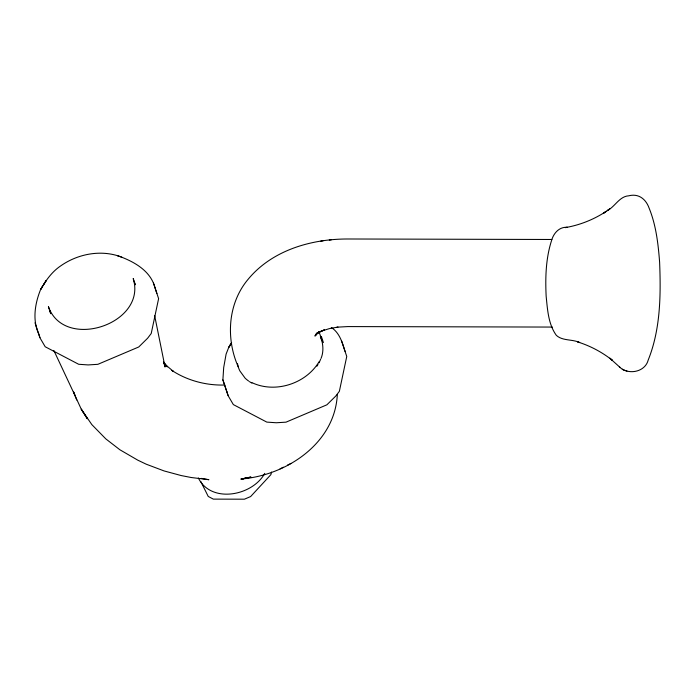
<?xml version="1.0" encoding="UTF-8"?>
<svg xmlns="http://www.w3.org/2000/svg" width="695" height="695" viewBox="0 0 695 695"><rect width="100%" height="100%" fill="white"/><g stroke="black" fill="none" stroke-linecap="round" stroke-linejoin="round"><path stroke-width="1.04" d="M226.735 391.476L222.895 379.852L223.686 367.586L226.11 354.068L228.664 347.587L231.557 342.861M337.327 394.499C334.938 443.41 286.47 475.406 241.182 479.011M271.571 472.035L270.868 474.659L250.626 496.56L244.405 499.192L213.33 499.123L208.239 496.456L200.829 481.592M321.029 358.438C324.713 349.681 322.341 340.072 318.892 331.671M319.04 362.825L320.63 359.315M316.781 333.357L315.982 334.999L317.546 332.418L314.922 336.085L316.929 333.591M38.599 333.643C32.3 319.83 35.002 303.446 40.519 289.754C45.688 280.589 51.89 271.771 60.769 265.838C77.041 254.457 98.577 249.879 117.768 255.76M231.626 342.765L228.916 347.153L230.514 344.633L230.132 345.224M43.941 284.168L46.183 280.554L40.779 289.311L42.369 286.8L41.995 287.391M319.04 361.782C305.887 383.849 274.82 393.804 251.555 382.45M316.911 366.213L317.98 364.519M264.778 473.338C252.415 495.987 211.054 503.892 198.336 477.96M317.693 332.809L315.382 335.051L319.187 332.054L315.973 334.252L321.325 331.185L318.197 332.54L324.539 329.795L321.655 331.046L329.23 328.657L337.979 327.058M280.085 468.83L283.386 467.196M287.487 465.155L291.049 463.409M250.765 477.065L241.122 479.124L249.036 477.552M250.852 477.057L241.078 479.037L249.244 477.665M551.839 239.48L348.421 238.993C311.777 238.819 272.44 249.983 248.28 279.103C227.752 303.307 225.675 338.535 238.281 366.951M320.812 241.095L323.088 240.826M329.308 240.053L331.341 239.81M336.962 327.18L347.847 326.581L552.351 327.067M224.859 385.021C206.311 385.595 187.45 380.643 171.891 370.444L173.541 371.521L165.21 364.51L167.356 366.847L163.959 362.686L165.975 365.944L163.959 362.686M619.358 366.821C627.724 375.3 645.029 372.442 648.192 360.071C660.624 329.169 660.91 294.889 659.607 262.067C658.191 243.858 656.097 225.328 649.173 208.265C646.003 199.239 638.783 193.219 628.732 195.808C619.384 196.355 615.04 206.719 607.256 210.646L609.802 208.874L603.72 213.104L606.179 211.384C593.886 219.524 579.899 225.076 565.374 227.613L567.32 227.274C559.119 226.735 553.507 233.303 551.517 240.679C545.784 258.523 545.254 277.609 546.148 296.183C547.512 309.483 548.242 324.122 556.339 335.346C562.568 341.115 572.28 339.012 579.691 342.548L577.649 341.931C590.237 345.849 602.061 352.148 612.408 360.323L609.784 358.168L619.827 367.221M623.328 369.94L626.951 371.043M201.263 478.386L208.891 479.698L191.151 477.5L181.221 475.562L164.098 470.941L146.228 464.199L137.775 460.159L119.888 449.769L105.822 438.892L91.827 424.602L81.306 409.251L75.069 395.75M121.886 257.228L117.533 255.673C133.127 261.103 150.424 270.329 154.907 287.426M622.277 369.227L622.763 369.636M331.28 327.475C339.568 332.723 342.314 342.531 345.033 351.349M163.759 362.434L164.854 364.145L163.959 362.495M53.863 350.48L74.999 395.524L73.635 392.041M163.542 361.895L165.045 367.003L154.646 315.608M320.326 336.849L321.933 340.863M73.644 392.084L76.728 399.999M226.596 391.059L228.186 395.811L233.338 404.594L266.819 422.108L276.289 422.76L286.027 422.16L326.893 404.811L335.755 396.072L339.36 391.328L346.753 356.466L341.566 340.871M38.451 333.226L40.049 337.979L45.192 346.753L78.674 364.276L88.152 364.927L97.882 364.319L138.748 346.979L147.609 338.239L151.223 333.496L158.608 298.633L153.43 283.039M321.351 336.406L322.489 339.846M322.541 340.02L323.401 342.592M222.895 379.852L228.073 395.446M134.404 282.187L135.256 284.759M49.623 310.283L50.77 313.723L48.433 306.669C64.253 351.409 147.323 323.835 133.205 278.573L135.108 284.298M35.011 322.801L39.928 337.614M154.881 287.374L156.896 293.507M251.911 383.11A46.061 34.811 -18.3 0 1 249.462 381.616M248.68 381.077A46.061 34.811 -18.3 0 1 245.1 378.132L239.905 370.982A42.595 32.196 -18.3 0 1 237.516 363.555M87.275 418.659L81.306 409.251L87.275 418.659"/></g></svg>
